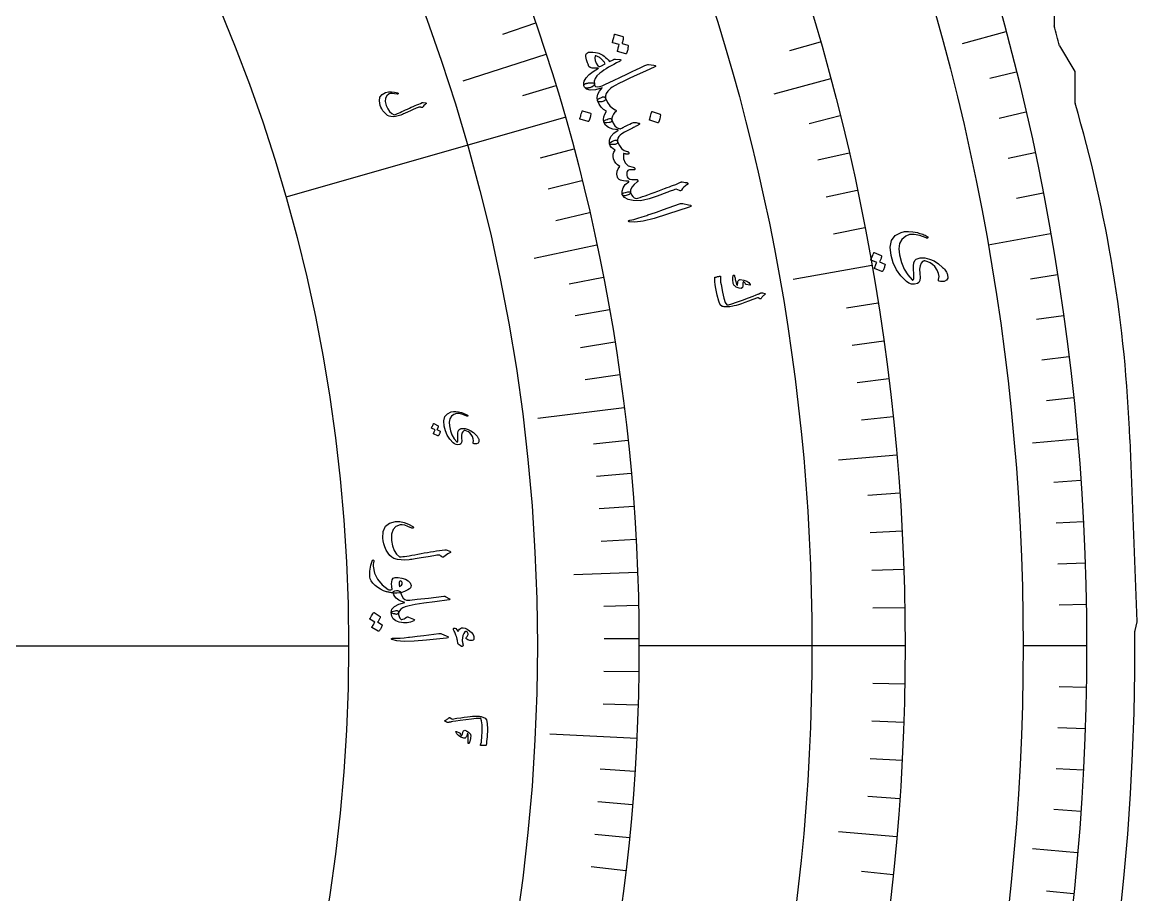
# Model space of a CAD drawing. Header units: millimetres. Extents: x -62 to 62, y -62 to 70.
# Drawn here: x 33.49 to 62.04, y -6.37 to 15.97 of the extents above; entities that cross this region are included whole.
import ezdxf

# ---------------------------------------------------------------- set-up
doc = ezdxf.new("R2010")
doc.units = ezdxf.units.MM
for name, color, linetype in [('CUT_OUTER', 1, 'Continuous'), ('ENGRAVE', 7, 'Continuous'), ('ENGRAVE_FINE', 8, 'Continuous'), ('TEXT', 5, 'Continuous')]:
    doc.layers.add(name, color=color, linetype=linetype)

msp = doc.modelspace()

# ---------------------------------------------------------------- linework, layer by layer
at = {"layer": 'CUT_OUTER'}
for points in [[(59.9303, 16.3835), (59.9304, 16.3801), (59.9304, 15.8845)], [(60.0655, 15.3661), (60.4569, 14.7136), (60.4585, 14.7107), (60.4587, 14.7074), (60.4587, 13.9368), (60.4598, 13.9185), (60.4632, 13.9005)], [(61.8674, 5.2861), (62.0432, 0.6269), (62.0431, 0.6225), (62.0425, 0.6182), (61.9987, 0.3988), (61.9988, 0.3804)]]:
    msp.add_lwpolyline(points, dxfattribs=at)
for centre, radius, start, end in [((23.4108, 6.0947), 37.809, 14.19451, 15.00636), ((26.6532, 3.9673), 35.2389, 2.14486, 16.37254), ((0.0001, -0.0001), 61.9999, 178.792518, 0.351695)]:
    msp.add_arc(centre, radius, start, end, dxfattribs=at)
at = {"layer": 'ENGRAVE'}
for points in [[(58.6897, 15.7258), (57.5668, 15.425)], [(46.9044, 15.1485), (44.7805, 14.4625)], [(54.1981, 14.5223), (52.7488, 14.134)], [(47.3942, 13.5386), (40.2404, 11.495)], [(59.8369, 10.5509), (58.2341, 10.2683)], [(48.2087, 10.2678), (46.6078, 9.9268)], [(55.2576, 9.7434), (53.2426, 9.3881)], [(48.9107, 6.1029), (46.6959, 5.8266)], [(60.5288, 5.2956), (59.3707, 5.1943)], [(55.8965, 4.8903), (54.4018, 4.7595)], [(49.2541, 1.8811), (47.6185, 1.8186)], [(-41.85, 0), (41.85, 0)], [(56.11, 0), (49.29, 0)], [(60.76, 0), (59.1325, 0)], [(49.2331, -2.3668), (47.0037, -2.2597)], [(55.8965, -4.8903), (54.4018, -4.7595)], [(60.5288, -5.2956), (59.3707, -5.1943)]]:
    msp.add_lwpolyline(points, dxfattribs=at)
for radius in [60.76, 60.76, 59.1325, 56.11, 56.11, 53.723, 49.29, 49.29, 46.686, 41.85, 41.85]:
    msp.add_circle((0, 0), radius, dxfattribs=at)
at = {"layer": 'ENGRAVE_FINE'}
for points in [[(46.6392, 15.9463), (45.7945, 15.6575)], [(53.9364, 15.466), (53.1497, 15.2404)], [(58.9552, 14.6992), (58.2784, 14.5304)], [(47.1561, 14.3459), (46.302, 14.086)], [(54.4433, 13.5742), (53.6492, 13.3762)], [(59.2027, 13.668), (58.5231, 13.5111)], [(47.6186, 12.7269), (46.7561, 12.4964)], [(54.6719, 12.622), (53.8745, 12.4379)], [(59.4322, 12.6327), (58.75, 12.4877)], [(47.8292, 11.9111), (46.9628, 11.6953)], [(54.8839, 11.6659), (54.0833, 11.4958)], [(59.6437, 11.5936), (58.959, 11.4605)], [(48.0259, 11.0913), (47.156, 10.8904)], [(55.0791, 10.7063), (54.2757, 10.5501)], [(48.3774, 9.4408), (47.5011, 9.2698)], [(60.0119, 9.505), (59.323, 9.3958)], [(48.5321, 8.6106), (47.653, 8.4547)], [(55.4192, 8.7775), (54.6109, 8.6495)], [(60.1687, 8.4562), (59.478, 8.3591)], [(48.6725, 7.7774), (47.7909, 7.6365)], [(55.5639, 7.809), (54.7535, 7.6951)], [(60.3071, 7.4048), (59.6148, 7.3198)], [(48.7988, 6.9414), (47.9149, 6.8157)], [(55.6918, 6.8381), (54.8795, 6.7384)], [(60.4272, 6.3511), (59.7335, 6.2782)], [(55.8026, 5.8651), (54.9887, 5.7795)], [(49.0083, 5.2621), (48.1206, 5.1668)], [(49.0915, 4.4193), (48.2023, 4.3393)], [(60.612, 4.2384), (59.9162, 4.1897)], [(55.9733, 3.914), (55.1569, 3.8569)], [(49.1602, 3.5747), (48.2698, 3.5099)], [(60.6767, 3.1799), (59.9802, 3.1434)], [(56.0331, 2.9366), (55.2158, 2.8937)], [(49.2144, 2.7285), (48.323, 2.6791)], [(60.723, 2.1205), (60.0259, 2.0962)], [(56.0758, 1.9582), (55.2579, 1.9296)], [(49.2792, 1.0326), (48.3866, 1.0139)], [(56.1015, 0.9793), (55.2832, 0.965)], [(60.7507, 1.0604), (60.0534, 1.0482)], [(49.2897, 0.1833), (48.3969, 0.18)], [(49.2855, -0.6665), (48.3928, -0.6545)], [(56.1015, -0.9793), (55.2832, -0.965)], [(60.7507, -1.0604), (60.0534, -1.0482)], [(49.2667, -1.5167), (48.3743, -1.4892)], [(56.0758, -1.9582), (55.2579, -1.9296)], [(60.723, -2.1205), (60.0259, -2.0962)], [(56.0331, -2.9366), (55.2158, -2.8937)], [(49.1849, -3.2168), (48.294, -3.1585)], [(60.6767, -3.1799), (59.9802, -3.1434)], [(49.122, -4.0663), (48.2322, -3.9926)], [(55.9733, -3.914), (55.1569, -3.8569)], [(60.612, -4.2384), (59.9162, -4.1897)], [(49.0443, -4.915), (48.156, -4.826)], [(48.952, -5.7628), (48.0653, -5.6584)], [(55.8026, -5.8651), (54.9887, -5.7795)], [(60.4272, -6.3511), (59.7335, -6.2782)]]:
    msp.add_lwpolyline(points, dxfattribs=at)
at = {"layer": 'TEXT'}
for points in [[(49.0019, 15.3866), (49.0057, 15.3846), (49.0087, 15.3811), (49.0108, 15.3761), (49.0123, 15.3696), (49.011, 15.3443), (49.0086, 15.3195), (49.0052, 15.2951), (49.0006, 15.2712), (48.9949, 15.2475), (48.9879, 15.224), (48.9796, 15.2005), (48.9701, 15.1771), (48.9665, 15.1721), (48.962, 15.169), (48.9566, 15.1678), (48.9503, 15.1685), (48.7433, 15.2249), (48.7401, 15.2272), (48.7387, 15.2317), (48.7392, 15.2382), (48.7414, 15.247), (48.744, 15.2533), (48.7472, 15.2632), (48.751, 15.2768), (48.7553, 15.2941), (48.7603, 15.3151), (48.7661, 15.3402), (48.7726, 15.3694), (48.7798, 15.4025), (48.6184, 15.4471), (48.6131, 15.4498), (48.6104, 15.4546), (48.6106, 15.4615), (48.6134, 15.4706), (48.6159, 15.4785), (48.6195, 15.4908), (48.6242, 15.5075), (48.6299, 15.5287), (48.6366, 15.5546), (48.6442, 15.5856), (48.6527, 15.6215), (48.662, 15.6625), (48.6642, 15.6672), (48.6671, 15.6699), (48.6707, 15.6705), (48.6748, 15.6692), (48.8763, 15.6099), (48.88, 15.608), (48.883, 15.6045), (48.8852, 15.5995), (48.8867, 15.593), (48.8867, 15.5718), (48.8854, 15.5509), (48.883, 15.5302), (48.8795, 15.5098), (48.8748, 15.4897), (48.8693, 15.4699), (48.8629, 15.4505), (48.8556, 15.4315)], [(48.2851, 14.667), (48.2142, 14.6031), (48.1675, 14.5361), (48.1449, 14.4661), (48.1465, 14.3929), (48.146, 14.3726), (48.1371, 14.3538), (48.1196, 14.3364), (48.0936, 14.3205), (48.0792, 14.3141), (48.0644, 14.3081), (48.0491, 14.3026), (48.0334, 14.2976), (48.0172, 14.2935), (48.0007, 14.2904), (47.9839, 14.2885), (47.9668, 14.2876), (47.938, 14.2883), (47.9158, 14.2921), (47.9001, 14.299), (47.8908, 14.3091), (47.8796, 14.3467), (47.8756, 14.3849), (47.8788, 14.4237), (47.8893, 14.4632), (47.9366, 14.5479), (48.0127, 14.6323), (48.1178, 14.7165), (48.2518, 14.8006), (48.1586, 14.7961), (48.0871, 14.802), (48.0372, 14.8182), (48.0091, 14.8447), (48.0006, 14.8611), (47.9924, 14.8788), (47.9844, 14.8975), (47.9766, 14.9174), (47.9691, 14.9386), (47.9617, 14.9613), (47.9545, 14.9854), (47.9474, 15.011), (47.936, 15.0584), (47.9296, 15.0957), (47.9282, 15.1228), (47.9319, 15.1397), (47.9486, 15.1709), (47.9687, 15.1929), (47.9924, 15.2058), (48.0196, 15.2096), (48.1092, 15.2065), (48.1795, 15.2011), (48.2305, 15.1937), (48.2622, 15.1842), (48.2956, 15.1682), (48.3294, 15.1492), (48.3634, 15.1271), (48.3977, 15.102), (48.4324, 15.0738), (48.4673, 15.0425), (48.5026, 15.0082), (48.5381, 14.9708), (48.6249, 15.0126), (48.6355, 15.017), (48.6453, 15.0211), (48.6543, 15.0247), (48.6625, 15.0279), (48.6699, 15.0305), (48.6768, 15.032), (48.683, 15.0326), (48.6885, 15.0322), (48.8095, 15.0194), (48.8266, 15.0144), (48.829, 15.0046), (48.8167, 14.99), (48.7897, 14.9706), (48.7155, 14.9334), (48.6446, 14.8958), (48.5769, 14.8578), (48.5124, 14.8194), (48.451, 14.781), (48.3927, 14.7428), (48.3374, 14.7048), (48.2851, 14.667)], [(48.0423, 14.4257), (48.0853, 14.4263), (48.117, 14.421), (48.1374, 14.4099), (48.1465, 14.3929), (48.152, 14.3676), (48.1593, 14.3481), (48.1682, 14.3342), (48.1788, 14.3262), (48.2196, 14.3189), (48.2761, 14.3267), (48.3483, 14.3497), (48.4361, 14.3878), (48.6392, 14.4846), (48.8199, 14.5708), (48.9783, 14.6464), (49.1145, 14.7112), (49.2284, 14.7654), (49.32, 14.8091), (49.3893, 14.8421), (49.4363, 14.8645), (49.4678, 14.8778), (49.4947, 14.8872), (49.5168, 14.8926), (49.5343, 14.894), (49.6682, 14.8783), (49.7014, 14.8666), (49.7169, 14.8547), (49.7147, 14.8426), (49.695, 14.8304), (49.4546, 14.7231), (49.2425, 14.6267), (49.0586, 14.5412), (48.903, 14.4665), (48.7755, 14.4028), (48.6759, 14.3502), (48.6041, 14.3087), (48.5603, 14.2783), (48.4928, 14.2125), (48.4495, 14.1487), (48.4303, 14.0868), (48.4354, 14.0267), (48.4367, 14.0077), (48.4295, 13.9893), (48.4137, 13.9715), (48.3894, 13.9543), (48.3657, 13.9424), (48.3411, 13.9348), (48.3156, 13.9316), (48.2891, 13.9328), (48.266, 13.9376), (48.2484, 13.945), (48.2363, 13.9548), (48.2296, 13.9672), (48.2188, 14.0503), (48.2348, 14.1322), (48.2778, 14.2128), (48.3477, 14.2924), (48.1746, 14.2472), (48.0407, 14.2353), (47.9459, 14.2567), (47.8902, 14.3114), (47.8831, 14.3277), (47.8796, 14.3425), (47.8796, 14.356), (47.8831, 14.3681), (47.8912, 14.3811), (47.9039, 14.3921), (47.9212, 14.4012), (47.9431, 14.4082), (47.9559, 14.4108), (47.9686, 14.4134), (47.9811, 14.416), (47.9935, 14.4184), (48.0058, 14.4207), (48.018, 14.4227), (48.0302, 14.4244), (48.0423, 14.4257)], [(48.4269, 14.9116), (48.417, 14.9263), (48.4065, 14.9414), (48.3951, 14.9569), (48.3831, 14.9728), (48.3699, 14.9888), (48.3551, 15.0046), (48.3389, 15.0203), (48.3212, 15.0358), (48.3035, 15.0508), (48.2854, 15.0645), (48.2668, 15.0767), (48.2477, 15.0875), (48.2281, 15.0968), (48.2081, 15.1044), (48.1877, 15.1103), (48.1669, 15.1145), (48.1596, 15.0555), (48.1694, 14.9929), (48.196, 14.9265), (48.2396, 14.8564), (48.2517, 14.8471), (48.2681, 14.8428), (48.2889, 14.8436), (48.314, 14.8495)], [(43.824, 13.9119), (43.8289, 13.9109), (43.8327, 13.9087), (43.8357, 13.9056), (43.8377, 13.9013), (43.8383, 13.8967), (43.8372, 13.8922), (43.8345, 13.888), (43.83, 13.8839), (43.8033, 13.8616), (43.7812, 13.8398), (43.7634, 13.8184), (43.7501, 13.7975), (43.745, 13.791), (43.7379, 13.7874), (43.7288, 13.7866), (43.7176, 13.7888), (43.712, 13.7906), (43.7066, 13.7924), (43.7014, 13.794), (43.6964, 13.7955), (43.6918, 13.7969), (43.6875, 13.7982), (43.6836, 13.7995), (43.6801, 13.8007), (43.6738, 13.8027), (43.6668, 13.8032), (43.6591, 13.8025), (43.6508, 13.8004), (43.6283, 13.7915), (43.6038, 13.7815), (43.5773, 13.7702), (43.549, 13.7579), (43.5187, 13.7444), (43.4864, 13.7299), (43.4522, 13.7145), (43.4159, 13.6981), (43.3799, 13.6811), (43.346, 13.6655), (43.3142, 13.6512), (43.2844, 13.6381), (43.2566, 13.6263), (43.2308, 13.6155), (43.2069, 13.6059), (43.185, 13.5972), (43.1192, 13.5746), (43.0546, 13.5602), (42.9913, 13.5541), (42.9293, 13.5562), (42.8904, 13.565), (42.8507, 13.5851), (42.8103, 13.6163), (42.7689, 13.6587), (42.7305, 13.7066), (42.6993, 13.7532), (42.6752, 13.7983), (42.6584, 13.8422), (42.6375, 13.9588), (42.6536, 14.0527), (42.707, 14.1238), (42.7977, 14.1722), (42.8713, 14.1901), (42.9477, 14.1945), (43.0269, 14.1854), (43.1089, 14.1627), (43.114, 14.1606), (43.1176, 14.1578), (43.1197, 14.1543), (43.1204, 14.1502), (43.1202, 14.1455), (43.1192, 14.1417), (43.1173, 14.1386), (43.1146, 14.1365), (43.1103, 14.1341), (43.1058, 14.1329), (43.1012, 14.1326), (43.0964, 14.1335), (43.027, 14.1445), (42.9694, 14.149), (42.9238, 14.1467), (42.8901, 14.1379), (42.8264, 14.0924), (42.7924, 14.0283), (42.7883, 13.9456), (42.8137, 13.8442), (42.8523, 13.7579), (42.8992, 13.689), (42.9546, 13.6375), (43.0186, 13.6035), (43.0416, 13.6119), (43.0682, 13.6223), (43.0986, 13.6347), (43.1326, 13.6491), (43.1704, 13.6656), (43.212, 13.6843), (43.2573, 13.7053), (43.3065, 13.7285), (43.3574, 13.7518), (43.4075, 13.7745), (43.4569, 13.7967), (43.5056, 13.8183), (43.5536, 13.8392), (43.6009, 13.8593), (43.6476, 13.8787), (43.6935, 13.8973), (43.7372, 13.9172), (43.7424, 13.9186), (43.7475, 13.9193), (43.7524, 13.9195), (43.7571, 13.9191)], [(48.5923, 13.4728), (48.5915, 13.4531), (48.589, 13.4381), (48.5849, 13.4279), (48.5791, 13.4225), (48.5693, 13.4179), (48.5568, 13.4138), (48.5417, 13.4103), (48.5241, 13.4073), (48.4665, 13.4007), (48.4242, 13.3999), (48.3974, 13.4048), (48.3859, 13.4156), (48.3776, 13.4794), (48.3867, 13.5481), (48.4131, 13.6218), (48.4569, 13.7004), (48.3844, 13.7432), (48.3222, 13.8022), (48.2705, 13.8776), (48.229, 13.9694), (48.2281, 13.9804), (48.2321, 13.9906), (48.241, 14.0001), (48.2547, 14.0088), (48.3454, 14.0549), (48.3555, 14.06), (48.3674, 14.0625), (48.3809, 14.0624), (48.3961, 14.0597), (48.4085, 14.0552), (48.4191, 14.0485), (48.4278, 14.0398), (48.4347, 14.029), (48.485, 13.919), (48.543, 13.8332), (48.6087, 13.7717), (48.6823, 13.7345), (48.6921, 13.7305), (48.6999, 13.7247), (48.7057, 13.7171), (48.7096, 13.7076), (48.7109, 13.6983), (48.7088, 13.6908), (48.7034, 13.6851), (48.6948, 13.6813), (48.6863, 13.6786), (48.6791, 13.6756), (48.6732, 13.6724), (48.6686, 13.669), (48.6331, 13.6176), (48.6086, 13.5677), (48.595, 13.5195), (48.5923, 13.4728)], [(48.0447, 13.6449), (48.0484, 13.6429), (48.0512, 13.6394), (48.0533, 13.6345), (48.0544, 13.6281), (48.0488, 13.5791), (48.0384, 13.5316), (48.0233, 13.4854), (48.0034, 13.4408), (47.9998, 13.436), (47.9956, 13.4331), (47.9909, 13.4323), (47.9857, 13.4334), (47.7818, 13.4902), (47.7766, 13.4929), (47.7741, 13.4977), (47.7745, 13.5045), (47.7778, 13.5133), (47.7806, 13.5209), (47.7846, 13.5328), (47.7899, 13.549), (47.7965, 13.5695), (47.8042, 13.5946), (47.813, 13.6246), (47.8228, 13.6594), (47.8337, 13.6992), (47.8359, 13.7046), (47.8387, 13.7079), (47.8421, 13.7089), (47.8462, 13.7076)], [(49.1482, 13.4084), (49.1585, 13.4106), (49.1741, 13.4105), (49.195, 13.4081), (49.2211, 13.4034), (49.2462, 13.3977), (49.2665, 13.3928), (49.2819, 13.3887), (49.2925, 13.3855), (49.3026, 13.3768), (49.3036, 13.3674), (49.2955, 13.3574), (49.2783, 13.3469), (49.2664, 13.3408), (49.2521, 13.3333), (49.2357, 13.3244), (49.2169, 13.3141), (49.196, 13.3028), (49.173, 13.2908), (49.1479, 13.278), (49.1206, 13.2645), (49.0079, 13.2049), (48.9184, 13.1551), (48.8522, 13.115), (48.8092, 13.0845), (48.7744, 13.0473), (48.7519, 13.0066), (48.7416, 12.9624), (48.7436, 12.9149), (48.7444, 12.9013), (48.7419, 12.8887), (48.7361, 12.877), (48.7269, 12.8663), (48.7139, 12.8562), (48.6982, 12.849), (48.68, 12.8448), (48.6591, 12.8435), (48.608, 12.8414), (48.5705, 12.8434), (48.5467, 12.8496), (48.5366, 12.86), (48.5325, 12.9558), (48.5676, 13.0461), (48.642, 13.1308), (48.7556, 13.2102), (48.7595, 13.2136), (48.7609, 13.216), (48.7597, 13.2173), (48.7561, 13.2177), (48.6193, 13.2398), (48.5121, 13.2801), (48.4343, 13.3387), (48.3859, 13.4156), (48.3842, 13.4254), (48.3868, 13.4348), (48.3938, 13.444), (48.4052, 13.4528), (48.4224, 13.4626), (48.4444, 13.4741), (48.4712, 13.4872), (48.5027, 13.502), (48.5347, 13.5121), (48.5602, 13.5106), (48.5795, 13.4975), (48.5923, 13.4728), (48.6279, 13.3882), (48.6753, 13.3217), (48.7346, 13.2735), (48.8058, 13.2435), (48.8135, 13.2447), (48.8284, 13.2509), (48.8507, 13.2622), (48.8801, 13.2785), (48.8984, 13.2886), (48.921, 13.3004), (48.9482, 13.3139), (48.9798, 13.3291), (49.0158, 13.346), (49.0558, 13.3649), (49.0999, 13.3857), (49.1482, 13.4084)], [(49.829, 13.6167), (49.8326, 13.6146), (49.8355, 13.6109), (49.8375, 13.6058), (49.8387, 13.5992), (49.833, 13.5488), (49.8225, 13.4999), (49.8073, 13.4526), (49.7872, 13.4069), (49.7836, 13.402), (49.7795, 13.3992), (49.7747, 13.3984), (49.7695, 13.3996), (49.5652, 13.4621), (49.5599, 13.465), (49.5575, 13.47), (49.5579, 13.477), (49.5612, 13.486), (49.564, 13.4938), (49.5681, 13.506), (49.5734, 13.5226), (49.58, 13.5437), (49.5878, 13.5694), (49.5966, 13.6002), (49.6065, 13.636), (49.6175, 13.6768), (49.6197, 13.6824), (49.6225, 13.6857), (49.6259, 13.6866), (49.63, 13.6852)], [(48.9863, 12.6644), (49.0007, 12.6604), (49.0126, 12.6552), (49.0221, 12.6488), (49.0292, 12.6411), (49.0334, 12.6326), (49.0342, 12.6239), (49.0318, 12.615), (49.026, 12.6058), (49.017, 12.5982), (49.0051, 12.5937), (48.9902, 12.5925), (48.9724, 12.5945), (48.963, 12.5969), (48.9534, 12.5991), (48.9435, 12.6011), (48.9334, 12.6029), (48.923, 12.6047), (48.9126, 12.607), (48.9021, 12.6097), (48.8914, 12.6129), (48.8914, 12.4759), (48.9327, 12.3719), (49.0156, 12.3005), (49.1402, 12.2617), (49.1545, 12.2578), (49.1663, 12.2529), (49.1755, 12.2471), (49.1823, 12.2403), (49.1865, 12.2319), (49.1877, 12.2233), (49.1859, 12.2146), (49.1811, 12.2057), (49.1734, 12.1981), (49.1633, 12.1933), (49.1506, 12.1912), (49.1354, 12.1919), (49.0983, 12.1952), (49.0676, 12.1959), (49.0435, 12.1939), (49.0258, 12.1892), (49.0025, 12.175), (48.9863, 12.1531), (48.9772, 12.1235), (48.9753, 12.0862), (48.9799, 12.0474), (48.9902, 12.0155), (49.0062, 11.9904), (49.0278, 11.9722), (49.0589, 11.9593), (49.1035, 11.9504), (49.1616, 11.9452), (49.2331, 11.9439), (49.2418, 11.9433), (49.2489, 11.9392), (49.2544, 11.9316), (49.2583, 11.9206), (49.2599, 11.9088), (49.2587, 11.8987), (49.2546, 11.8903), (49.2476, 11.8838), (49.1635, 11.8158), (49.106, 11.7471), (49.0754, 11.6776), (49.0714, 11.6073), (49.0689, 11.5922), (49.0587, 11.5781), (49.0411, 11.565), (49.0158, 11.5528), (48.988, 11.5418), (48.962, 11.5346), (48.9379, 11.5312), (48.9157, 11.5316), (48.8946, 11.5345), (48.8789, 11.5399), (48.8683, 11.5477), (48.863, 11.558), (48.8564, 11.6492), (48.8814, 11.7346), (48.9379, 11.8145), (49.026, 11.8888), (49.0306, 11.8925), (49.0317, 11.8957), (49.0292, 11.8983), (49.0232, 11.9003), (48.9523, 11.9056), (48.8935, 11.9126), (48.8468, 11.9213), (48.8123, 11.9317), (48.786, 11.9458), (48.7647, 11.9632), (48.7485, 11.9839), (48.7372, 12.008), (48.7234, 12.0856), (48.729, 12.1573), (48.754, 12.2233), (48.7985, 12.2837), (48.7401, 12.3192), (48.6937, 12.3632), (48.6592, 12.4156), (48.6366, 12.4765), (48.6267, 12.5381), (48.63, 12.5948), (48.6465, 12.6468), (48.6762, 12.694), (48.625, 12.7291), (48.5847, 12.7684), (48.5552, 12.812), (48.5366, 12.86), (48.541, 12.8821), (48.5659, 12.905), (48.6111, 12.9288), (48.6767, 12.9535), (48.6979, 12.9565), (48.7161, 12.9511), (48.7314, 12.9372), (48.7436, 12.9149), (48.7873, 12.8158), (48.8422, 12.741), (48.9085, 12.6906), (48.9863, 12.6644)], [(50.4, 11.884), (50.4415, 11.8769), (50.4744, 11.8715), (50.4987, 11.8678), (50.5143, 11.8659), (50.5244, 11.8639), (50.5321, 11.8601), (50.5376, 11.8544), (50.5407, 11.847), (50.5413, 11.8379), (50.5387, 11.8296), (50.5328, 11.8222), (50.5236, 11.8155), (50.4786, 11.7842), (50.4393, 11.7502), (50.4058, 11.7135), (50.3782, 11.6742), (50.369, 11.6629), (50.357, 11.6574), (50.3421, 11.6579), (50.3243, 11.6642), (50.2403, 11.6994), (50.209, 11.6884), (50.1782, 11.6775), (50.1481, 11.6668), (50.1185, 11.6562), (50.0894, 11.6457), (50.061, 11.6354), (50.0331, 11.6252), (50.0058, 11.6151), (49.7531, 11.5224), (49.5542, 11.4556), (49.4091, 11.4146), (49.3181, 11.3992), (49.1449, 11.4051), (49.0113, 11.4339), (48.9172, 11.4856), (48.8624, 11.5603), (48.8619, 11.5625), (48.8613, 11.5648), (48.8608, 11.5671), (48.8603, 11.5694), (48.8701, 11.5862), (48.8978, 11.602), (48.9435, 11.6169), (49.0071, 11.631), (49.0311, 11.6344), (49.0497, 11.6319), (49.063, 11.6237), (49.0709, 11.6096), (49.0964, 11.5538), (49.1291, 11.5101), (49.1691, 11.4783), (49.2163, 11.4586), (49.2644, 11.4718), (49.3188, 11.4882), (49.3794, 11.5078), (49.4464, 11.5305), (49.5194, 11.5562), (49.5981, 11.5846), (49.6826, 11.6158), (49.7729, 11.6498), (49.8618, 11.6825), (49.9416, 11.7122), (50.0124, 11.7388), (50.0741, 11.7625), (50.1267, 11.7828), (50.1705, 11.7994), (50.2053, 11.8124), (50.2313, 11.8218), (50.3577, 11.8765), (50.3706, 11.8804), (50.3819, 11.8829), (50.3917, 11.8841), (50.4, 11.884)], [(50.5583, 11.3011), (50.6063, 11.288), (50.6255, 11.2731), (50.6158, 11.2564), (50.5772, 11.238), (50.02, 11.0575), (49.6776, 10.9483), (49.3999, 10.8797), (49.1872, 10.8511), (49.0393, 10.8625), (49.0263, 10.8676), (49.0187, 10.873), (49.0165, 10.8787), (49.0198, 10.8847), (49.0257, 10.8903), (49.0339, 10.8951), (49.0444, 10.8993), (49.0572, 10.9027), (49.1579, 10.9251), (49.2636, 10.9534), (49.3743, 10.9878), (49.4901, 11.0282), (49.5205, 11.0382), (49.6024, 11.0661), (49.7357, 11.1119), (49.9205, 11.1758), (50.3292, 11.322), (50.3513, 11.3282), (50.3722, 11.3316), (50.3918, 11.3323), (50.4103, 11.3302)], [(56.9656, 9.3846), (56.9776, 9.4604), (56.9652, 9.5408), (56.9284, 9.6255), (56.8671, 9.7146), (56.8138, 9.7686), (56.754, 9.8108), (56.6876, 9.8412), (56.6147, 9.86), (56.6007, 9.8606), (56.5866, 9.8585), (56.5724, 9.8534), (56.5581, 9.8456), (56.517, 9.8024), (56.4916, 9.7376), (56.4817, 9.6513), (56.4872, 9.5433), (56.4936, 9.4369), (56.4859, 9.3576), (56.4643, 9.3054), (56.4289, 9.2804), (56.3485, 9.2651), (56.2741, 9.269), (56.2056, 9.2922), (56.1429, 9.3345), (56.0034, 9.4782), (55.8912, 9.637), (55.8062, 9.8109), (55.7483, 10.0002), (55.7249, 10.214), (55.7601, 10.3839), (55.8544, 10.5101), (56.0081, 10.5927), (56.0972, 10.6127), (56.1971, 10.6182), (56.3076, 10.6093), (56.4288, 10.5858), (56.4631, 10.5761), (56.4964, 10.5657), (56.5286, 10.5547), (56.5599, 10.5431), (56.5902, 10.5307), (56.6199, 10.5175), (56.6488, 10.5034), (56.6771, 10.4884), (56.6892, 10.4798), (56.6951, 10.4712), (56.6947, 10.4626), (56.688, 10.4539), (56.6789, 10.4481), (56.6691, 10.4453), (56.6588, 10.4455), (56.648, 10.4488), (56.4853, 10.5124), (56.3437, 10.5414), (56.2233, 10.5362), (56.1241, 10.4969), (56.0276, 10.4125), (55.9685, 10.3043), (55.9466, 10.1722), (55.9617, 10.016), (56.0125, 9.8214), (56.0844, 9.6506), (56.1775, 9.5033), (56.2921, 9.3796), (56.3012, 9.3725), (56.3095, 9.3706), (56.3169, 9.374), (56.3234, 9.3825), (56.3329, 9.4144), (56.3364, 9.4676), (56.3341, 9.5421), (56.3257, 9.6379), (56.3211, 9.7361), (56.3307, 9.8133), (56.3547, 9.8697), (56.3931, 9.9051), (56.4417, 9.927), (56.4944, 9.9399), (56.5513, 9.944), (56.6123, 9.9391), (56.7355, 9.9099), (56.8529, 9.8598), (56.9645, 9.7888), (57.0701, 9.6967), (57.0957, 9.6717), (57.1183, 9.647), (57.138, 9.6228), (57.1548, 9.5988), (57.1688, 9.5754), (57.1801, 9.5527), (57.1888, 9.5307), (57.1947, 9.5094), (57.2009, 9.4231), (57.1726, 9.365), (57.1098, 9.335), (57.0127, 9.3331), (56.9854, 9.3392), (56.9685, 9.3498), (56.9619, 9.3649), (56.9656, 9.3846)], [(55.587, 9.7814), (55.5902, 9.7792), (55.5925, 9.7757), (55.5939, 9.7709), (55.5944, 9.7648), (55.59, 9.7421), (55.5847, 9.7199), (55.5784, 9.6982), (55.5711, 9.6771), (55.5628, 9.6563), (55.5533, 9.6358), (55.5426, 9.6155), (55.5307, 9.5954), (55.5268, 9.5912), (55.5222, 9.5889), (55.517, 9.5884), (55.5112, 9.5898), (55.3255, 9.6643), (55.3228, 9.6667), (55.3221, 9.6709), (55.3233, 9.6768), (55.3265, 9.6845), (55.3298, 9.6899), (55.334, 9.6985), (55.3392, 9.7104), (55.3455, 9.7256), (55.3528, 9.7441), (55.3613, 9.7661), (55.3711, 9.7918), (55.3821, 9.821), (55.2374, 9.8797), (55.2327, 9.8827), (55.2309, 9.8874), (55.2319, 9.8937), (55.2357, 9.9016), (55.2391, 9.9084), (55.244, 9.9192), (55.2504, 9.9338), (55.2585, 9.9523), (55.268, 9.975), (55.2791, 10.0022), (55.2916, 10.0338), (55.3055, 10.0698), (55.3082, 10.0738), (55.3112, 10.0759), (55.3146, 10.0761), (55.3183, 10.0744), (55.4984, 9.9978), (55.5016, 9.9956), (55.504, 9.9921), (55.5054, 9.9873), (55.5059, 9.9813), (55.5032, 9.9621), (55.4994, 9.9433), (55.4945, 9.9248), (55.4885, 9.9067), (55.4817, 9.8891), (55.474, 9.8718), (55.4655, 9.855), (55.4563, 9.8386)], [(52.5113, 8.999), (52.4965, 8.9875), (52.4827, 8.9758), (52.4697, 8.9639), (52.4577, 8.9517), (52.4466, 8.9392), (52.4365, 8.9263), (52.4273, 8.9129), (52.419, 8.8991), (52.414, 8.8935), (52.4075, 8.8908), (52.3996, 8.891), (52.3902, 8.8942), (52.3399, 8.9142), (52.3345, 8.916), (52.33, 8.9172), (52.3264, 8.9178), (52.3237, 8.9177), (52.2049, 8.8715), (52.0973, 8.8307), (52.0011, 8.7952), (51.9161, 8.765), (51.8426, 8.7403), (51.7805, 8.721), (51.7298, 8.7072), (51.6907, 8.6988), (51.6163, 8.6863), (51.5925, 8.6837), (51.5684, 8.6821), (51.544, 8.6817), (51.5193, 8.6825), (51.4943, 8.6844), (51.4691, 8.6876), (51.4434, 8.6921), (51.4175, 8.698), (51.3738, 8.7374), (51.3323, 8.8335), (51.2926, 8.9861), (51.2542, 9.1954), (51.2447, 9.2611), (51.2376, 9.3223), (51.2327, 9.3788), (51.2302, 9.4308), (51.2314, 9.4357), (51.2337, 9.4396), (51.2372, 9.4423), (51.2419, 9.4438), (51.2649, 9.4495), (51.2858, 9.4544), (51.3046, 9.4587), (51.3215, 9.4624), (51.3365, 9.4654), (51.3499, 9.4678), (51.3616, 9.4696), (51.3716, 9.4709), (51.3773, 9.4712), (51.3808, 9.4698), (51.3821, 9.4666), (51.3811, 9.4617), (51.3769, 9.4244), (51.3774, 9.3774), (51.3825, 9.3208), (51.3923, 9.2544), (51.4274, 9.0574), (51.4638, 8.9048), (51.5016, 8.7966), (51.5412, 8.7329), (51.5874, 8.7408), (51.6698, 8.7645), (51.7884, 8.8039), (51.9431, 8.8592), (52.0977, 8.916), (52.2146, 8.9596), (52.2936, 8.9899), (52.335, 9.0068), (52.3462, 9.0118), (52.3568, 9.0165), (52.3665, 9.0209), (52.3756, 9.0249), (52.3839, 9.0286), (52.3912, 9.032), (52.3976, 9.035), (52.4031, 9.0376), (52.4153, 9.0425), (52.4273, 9.0449), (52.4391, 9.045), (52.4507, 9.0426), (52.5134, 9.0232), (52.5177, 9.0215), (52.5207, 9.0193), (52.5225, 9.0167), (52.5229, 9.0137), (52.5215, 9.0097), (52.5191, 9.0059), (52.5157, 9.0023), (52.5113, 8.999)], [(52.1418, 9.2533), (52.1419, 9.2504), (52.1413, 9.2477), (52.1397, 9.2452), (52.1374, 9.243), (52.1351, 9.242), (52.1326, 9.2414), (52.1298, 9.2411), (52.1268, 9.2412), (52.0407, 9.2591), (52.0318, 9.2615), (52.0249, 9.2645), (52.0197, 9.2681), (52.0165, 9.2721), (52.0076, 9.2904), (51.9976, 9.3054), (51.9864, 9.3173), (51.974, 9.3261), (51.9681, 9.3272), (51.9627, 9.3233), (51.9579, 9.3143), (51.9535, 9.3003), (51.9521, 9.2912), (51.951, 9.2819), (51.95, 9.2723), (51.9494, 9.2625), (51.9489, 9.2523), (51.9488, 9.2417), (51.9489, 9.2307), (51.9492, 9.2191), (51.9401, 9.1775), (51.9094, 9.1593), (51.8572, 9.1645), (51.7834, 9.1929), (51.7607, 9.2059), (51.7424, 9.2193), (51.7285, 9.2331), (51.719, 9.2473), (51.7124, 9.2636), (51.7068, 9.2868), (51.7021, 9.3167), (51.6983, 9.3535), (51.6968, 9.3724), (51.6959, 9.3904), (51.6958, 9.4076), (51.6965, 9.4239), (51.6976, 9.4393), (51.6989, 9.4538), (51.7003, 9.4673), (51.7019, 9.4799), (51.7046, 9.4879), (51.7083, 9.494), (51.7129, 9.4981), (51.7185, 9.5002), (51.7247, 9.5004), (51.7295, 9.4983), (51.7329, 9.494), (51.735, 9.4875), (51.7403, 9.4665), (51.7459, 9.4427), (51.7518, 9.416), (51.7581, 9.3864), (51.7698, 9.3311), (51.7809, 9.2883), (51.7915, 9.2579), (51.8016, 9.2401), (51.8039, 9.2379), (51.8065, 9.237), (51.8094, 9.2374), (51.8128, 9.2389), (51.8147, 9.2407), (51.8163, 9.2435), (51.8174, 9.2474), (51.8182, 9.2525), (51.8209, 9.2986), (51.8229, 9.318), (51.8268, 9.3351), (51.8328, 9.3497), (51.8408, 9.362), (51.8507, 9.3729), (51.8617, 9.3803), (51.8737, 9.3842), (51.8868, 9.3845), (51.9774, 9.3721), (52.0502, 9.3461), (52.105, 9.3065), (52.1418, 9.2533)], [(45.0404, 5.211), (45.0501, 5.2579), (45.0448, 5.3084), (45.0244, 5.3623), (44.9889, 5.4198), (44.9573, 5.4551), (44.9213, 5.4833), (44.8808, 5.5044), (44.8359, 5.5183), (44.8271, 5.5192), (44.8183, 5.5183), (44.8092, 5.5156), (44.8001, 5.5111), (44.7731, 5.4854), (44.7552, 5.4458), (44.7464, 5.3921), (44.7465, 5.3245), (44.7473, 5.2578), (44.7401, 5.2085), (44.725, 5.1766), (44.7021, 5.162), (44.6515, 5.1549), (44.6052, 5.1596), (44.5631, 5.1761), (44.5253, 5.2045), (44.4425, 5.2987), (44.3773, 5.4015), (44.3297, 5.5131), (44.2994, 5.6335), (44.2916, 5.7681), (44.3191, 5.8733), (44.3821, 5.9491), (44.4807, 5.9957), (44.537, 6.0052), (44.5995, 6.0054), (44.6682, 5.9961), (44.7431, 5.9774), (44.7642, 5.9702), (44.7846, 5.9627), (44.8044, 5.9548), (44.8235, 5.9465), (44.842, 5.9378), (44.8601, 5.9285), (44.8777, 5.9188), (44.8949, 5.9086), (44.9021, 5.9028), (44.9055, 5.8972), (44.905, 5.8918), (44.9006, 5.8867), (44.8946, 5.8833), (44.8885, 5.8819), (44.8821, 5.8824), (44.8754, 5.8848), (44.7759, 5.9298), (44.6885, 5.9525), (44.6132, 5.9532), (44.55, 5.932), (44.487, 5.8824), (44.4466, 5.8166), (44.4287, 5.7347), (44.4331, 5.6365), (44.4587, 5.5131), (44.4983, 5.404), (44.552, 5.309), (44.6198, 5.2281), (44.6252, 5.2234), (44.6303, 5.222), (44.635, 5.2239), (44.6394, 5.229), (44.6462, 5.2487), (44.6501, 5.2818), (44.6509, 5.3285), (44.6486, 5.3886), (44.6487, 5.4501), (44.6571, 5.4981), (44.6738, 5.5325), (44.6989, 5.5535), (44.73, 5.5656), (44.7633, 5.572), (44.7989, 5.5728), (44.8368, 5.5678), (44.9128, 5.5457), (44.9846, 5.5108), (45.052, 5.463), (45.1151, 5.4024), (45.1303, 5.386), (45.1436, 5.37), (45.1552, 5.3542), (45.165, 5.3388), (45.173, 5.3238), (45.1794, 5.3093), (45.1841, 5.2953), (45.1872, 5.2819), (45.1884, 5.2279), (45.169, 5.1925), (45.1289, 5.1757), (45.0682, 5.1774), (45.0514, 5.182), (45.0411, 5.1891), (45.0375, 5.1988), (45.0404, 5.211)], [(44.1919, 5.5016), (44.1938, 5.5001), (44.1951, 5.4978), (44.1959, 5.4948), (44.196, 5.491), (44.1925, 5.4769), (44.1885, 5.4631), (44.1839, 5.4498), (44.1787, 5.4367), (44.1729, 5.424), (44.1663, 5.4114), (44.159, 5.399), (44.151, 5.3868), (44.1484, 5.3843), (44.1455, 5.383), (44.1422, 5.3829), (44.1387, 5.3839), (44.025, 5.4365), (44.0234, 5.4381), (44.0231, 5.4408), (44.024, 5.4444), (44.0263, 5.4491), (44.0285, 5.4524), (44.0314, 5.4577), (44.035, 5.465), (44.0394, 5.4743), (44.0445, 5.4857), (44.0505, 5.4992), (44.0574, 5.515), (44.0652, 5.533), (43.9767, 5.5744), (43.9739, 5.5765), (43.9729, 5.5795), (43.9737, 5.5834), (43.9764, 5.5882), (43.9787, 5.5924), (43.9821, 5.599), (43.9866, 5.608), (43.9922, 5.6193), (43.9988, 5.6333), (44.0066, 5.6499), (44.0154, 5.6693), (44.0252, 5.6915), (44.027, 5.6939), (44.029, 5.6951), (44.0311, 5.6951), (44.0334, 5.6939), (44.1434, 5.64), (44.1453, 5.6385), (44.1467, 5.6363), (44.1474, 5.6332), (44.1475, 5.6294), (44.1452, 5.6175), (44.1422, 5.6058), (44.1386, 5.5944), (44.1343, 5.5833), (44.1295, 5.5725), (44.1242, 5.5619), (44.1184, 5.5516), (44.1121, 5.5416)], [(44.4437, 2.4247), (44.4503, 2.4213), (44.4552, 2.4167), (44.4583, 2.4109), (44.4596, 2.404), (44.4588, 2.3969), (44.4555, 2.3908), (44.4499, 2.3856), (44.4418, 2.3814), (44.3948, 2.3588), (44.3544, 2.3352), (44.3206, 2.3107), (44.2934, 2.2852), (44.2835, 2.2776), (44.2718, 2.275), (44.2583, 2.2773), (44.2429, 2.2848), (44.2355, 2.2896), (44.2283, 2.2942), (44.2213, 2.2985), (44.2147, 2.3026), (44.2084, 2.3065), (44.2027, 2.3101), (44.1976, 2.3134), (44.1929, 2.3165), (44.1845, 2.3217), (44.1746, 2.3252), (44.1632, 2.327), (44.1503, 2.3272), (44.1142, 2.3227), (44.0749, 2.3173), (44.0323, 2.3109), (43.9865, 2.3036), (43.9374, 2.2954), (43.8851, 2.2865), (43.8296, 2.277), (43.7707, 2.2667), (43.7121, 2.2557), (43.657, 2.2457), (43.6053, 2.2369), (43.5571, 2.2292), (43.5123, 2.2225), (43.4708, 2.2166), (43.4325, 2.2116), (43.3974, 2.2074), (43.2933, 2.1993), (43.1942, 2.2028), (43.1, 2.2177), (43.0107, 2.2441), (42.9576, 2.2715), (42.9076, 2.3153), (42.8605, 2.3757), (42.8163, 2.4525), (42.7784, 2.5361), (42.7504, 2.615), (42.7323, 2.6892), (42.724, 2.7589), (42.7367, 2.9355), (42.7947, 3.0655), (42.8984, 3.1492), (43.048, 3.1864), (43.1617, 3.1856), (43.2744, 3.1642), (43.3863, 3.1219), (43.4973, 3.0586), (43.5038, 3.0537), (43.508, 3.0483), (43.5099, 3.0424), (43.5094, 3.0362), (43.5074, 3.0294), (43.5044, 3.0242), (43.5006, 3.0205), (43.4959, 3.0183), (43.4888, 3.0165), (43.4818, 3.0163), (43.475, 3.0177), (43.4684, 3.0206), (43.3714, 3.0623), (43.2893, 3.0899), (43.2221, 3.1034), (43.1699, 3.1029), (43.0605, 3.06), (42.9876, 2.9794), (42.9511, 2.8609), (42.9505, 2.7045), (42.9745, 2.5651), (43.0169, 2.4477), (43.0781, 2.3524), (43.1582, 2.2791), (43.1947, 2.2826), (43.2374, 2.2877), (43.2861, 2.2943), (43.3409, 2.3024), (43.402, 2.3122), (43.4694, 2.3238), (43.5431, 2.3371), (43.6232, 2.3524), (43.7059, 2.3672), (43.7873, 2.3814), (43.8674, 2.3951), (43.9462, 2.4082), (44.0237, 2.4206), (44.1, 2.4322), (44.1749, 2.4429), (44.2487, 2.4528), (44.3195, 2.4653), (44.3276, 2.4654), (44.3353, 2.4646), (44.3425, 2.463), (44.3492, 2.4605)], [(43.3689, 1.4354), (43.2786, 1.392), (43.1852, 1.3644), (43.0887, 1.3524), (42.989, 1.3561), (42.9688, 1.3588), (42.9481, 1.3621), (42.9271, 1.3658), (42.9056, 1.3701), (42.884, 1.3747), (42.8625, 1.3796), (42.8411, 1.3848), (42.8198, 1.3902), (42.7438, 1.4156), (42.6702, 1.4511), (42.5992, 1.4966), (42.5306, 1.5521), (42.473, 1.6094), (42.4307, 1.6642), (42.4037, 1.7168), (42.3919, 1.7671), (42.3902, 1.8158), (42.3914, 1.8651), (42.3953, 1.9153), (42.402, 1.9662), (42.4114, 2.0178), (42.4234, 2.07), (42.4379, 2.1227), (42.4549, 2.1759), (42.4579, 2.1837), (42.4615, 2.1902), (42.4657, 2.1954), (42.4705, 2.1994), (42.4754, 2.2017), (42.4798, 2.202), (42.4839, 2.2001), (42.4875, 2.1962), (42.4904, 2.191), (42.4922, 2.1856), (42.4931, 2.1798), (42.4928, 2.1737), (42.4868, 2.1314), (42.4831, 2.0958), (42.4816, 2.0671), (42.4824, 2.0453), (42.517, 1.8683), (42.5923, 1.7093), (42.7088, 1.5679), (42.8664, 1.4437), (42.88, 1.4388), (42.9013, 1.4381), (42.9303, 1.4416), (42.9671, 1.4492), (42.954, 1.5227), (42.9495, 1.5882), (42.9537, 1.6457), (42.9665, 1.6952), (42.9945, 1.7329), (43.0445, 1.7531), (43.1166, 1.7556), (43.2106, 1.7404), (43.305, 1.7104), (43.3763, 1.6682), (43.4243, 1.6139), (43.449, 1.5476), (43.448, 1.5186), (43.4342, 1.4902), (43.4079, 1.4625), (43.3689, 1.4354)], [(43.1518, 1.5161), (43.1833, 1.5369), (43.2059, 1.5589), (43.2195, 1.5822), (43.2241, 1.6067), (43.2211, 1.6288), (43.2116, 1.6466), (43.1957, 1.6603), (43.1734, 1.6698), (43.1566, 1.6525), (43.1474, 1.6212), (43.1458, 1.5757), (43.1518, 1.5161)], [(44.4367, 1.2078), (44.4401, 1.2044), (44.4416, 1.2004), (44.4413, 1.1958), (44.4393, 1.1906), (44.4361, 1.1868), (44.4326, 1.184), (44.4288, 1.1823), (44.4248, 1.1816), (44.0564, 1.1291), (43.7782, 1.0929), (43.5593, 1.0599), (43.3995, 1.0298), (43.2991, 1.0026), (43.2384, 0.9759), (43.1896, 0.943), (43.1528, 0.9039), (43.1279, 0.8586), (43.1157, 0.8349), (43.1034, 0.8189), (43.091, 0.8104), (43.0784, 0.8096), (43.0723, 0.8107), (43.0644, 0.8122), (43.0549, 0.814), (43.0436, 0.8162), (43.0308, 0.8189), (43.0165, 0.8222), (43.0007, 0.8261), (42.9835, 0.8307), (42.9641, 0.8366), (42.9502, 0.8425), (42.9418, 0.8486), (42.9389, 0.8548), (42.9597, 0.9411), (43.0258, 1.013), (43.1373, 1.0705), (43.2943, 1.1138), (43.2361, 1.1296), (43.1841, 1.1486), (43.1384, 1.1709), (43.0988, 1.1965), (43.0654, 1.2263), (43.036, 1.2631), (43.0105, 1.3071), (42.989, 1.3582), (42.988, 1.3623), (42.9876, 1.3665), (42.9878, 1.3706), (42.9884, 1.3748), (42.9936, 1.3849), (43.0036, 1.3941), (43.0183, 1.4024), (43.0377, 1.4098), (43.0744, 1.4178), (43.1073, 1.4184), (43.1365, 1.4115), (43.1621, 1.3971), (43.1698, 1.3908), (43.1756, 1.384), (43.1797, 1.3765), (43.1819, 1.3684), (43.2126, 1.2861), (43.2482, 1.2258), (43.2889, 1.1876), (43.3348, 1.1715), (43.4192, 1.1762), (43.6072, 1.1948), (43.8989, 1.2275), (44.2941, 1.2748), (44.2992, 1.2757), (44.304, 1.2759), (44.3086, 1.2754), (44.313, 1.2743), (44.3171, 1.2728), (44.3209, 1.2715), (44.3245, 1.2704), (44.3278, 1.2693)], [(42.7066, 0.5438), (42.7093, 0.5413), (42.7109, 0.5377), (42.7115, 0.533), (42.711, 0.5273), (42.7035, 0.5069), (42.6952, 0.487), (42.6861, 0.4679), (42.6762, 0.4493), (42.6654, 0.4313), (42.6535, 0.4137), (42.6405, 0.3965), (42.6265, 0.3796), (42.6222, 0.3763), (42.6176, 0.3749), (42.6128, 0.3752), (42.6076, 0.3774), (42.447, 0.4747), (42.4449, 0.4774), (42.4449, 0.4814), (42.4469, 0.4866), (42.451, 0.4933), (42.4549, 0.4978), (42.4601, 0.5052), (42.4667, 0.5154), (42.4748, 0.5285), (42.4843, 0.5446), (42.4956, 0.5638), (42.5085, 0.5861), (42.523, 0.6116), (42.3979, 0.6878), (42.3941, 0.6914), (42.3931, 0.696), (42.3949, 0.7017), (42.3997, 0.7084), (42.4038, 0.7143), (42.4099, 0.7235), (42.4181, 0.7361), (42.4283, 0.7521), (42.4406, 0.7717), (42.4549, 0.7953), (42.4711, 0.8227), (42.4894, 0.8541), (42.4925, 0.8574), (42.4956, 0.8589), (42.4988, 0.8585), (42.502, 0.8564), (42.6572, 0.7582), (42.6598, 0.7557), (42.6615, 0.7521), (42.6621, 0.7474), (42.6617, 0.7418), (42.6562, 0.7243), (42.6499, 0.7074), (42.6426, 0.691), (42.6344, 0.6752), (42.6254, 0.6598), (42.6157, 0.6449), (42.6054, 0.6306), (42.5943, 0.6167)], [(43.3842, 0.7396), (43.5153, 0.6828), (43.5298, 0.6743), (43.535, 0.6651), (43.5311, 0.6553), (43.518, 0.6448), (43.4786, 0.6253), (43.4374, 0.61), (43.3944, 0.5989), (43.3497, 0.5919), (43.3029, 0.5893), (43.2539, 0.5911), (43.2026, 0.5974), (43.1489, 0.608), (43.0584, 0.6413), (42.9933, 0.6939), (42.9534, 0.7657), (42.9389, 0.8569), (42.9453, 0.8676), (42.9652, 0.8788), (42.9984, 0.8905), (43.045, 0.9028), (43.07, 0.9066), (43.0906, 0.9064), (43.1069, 0.9022), (43.1187, 0.8939), (43.1233, 0.8872), (43.1264, 0.8794), (43.1279, 0.8706), (43.1278, 0.8607), (43.1308, 0.8028), (43.1435, 0.7527), (43.166, 0.7104), (43.1983, 0.6757), (43.2008, 0.6742), (43.2041, 0.6737), (43.2082, 0.6743), (43.213, 0.6759), (43.2425, 0.6847), (43.2725, 0.6973), (43.303, 0.7139), (43.3339, 0.7345), (43.3456, 0.7413), (43.3579, 0.7444), (43.3707, 0.7438), (43.3842, 0.7396)], [(44.3536, 0.2596), (44.3926, 0.2392), (44.4063, 0.2228), (44.3949, 0.2102), (44.3581, 0.2016), (43.8438, 0.1504), (43.5281, 0.1204), (43.2759, 0.1133), (43.0871, 0.1286), (42.9618, 0.1661), (42.9515, 0.1729), (42.946, 0.179), (42.9452, 0.1844), (42.9491, 0.1889), (42.9552, 0.1926), (42.9632, 0.1952), (42.9731, 0.1968), (42.9847, 0.1974), (43.0757, 0.1978), (43.1722, 0.2025), (43.2741, 0.2113), (43.3815, 0.2245), (43.4096, 0.2274), (43.4854, 0.2361), (43.609, 0.2506), (43.7803, 0.2711), (44.16, 0.3205), (44.1802, 0.3217), (44.1989, 0.3208), (44.216, 0.3177), (44.2315, 0.3125)], [(44.6526, 0.0644), (44.6474, 0.0926), (44.6425, 0.1188), (44.6378, 0.1429), (44.6334, 0.165), (44.6291, 0.1849), (44.6248, 0.2025), (44.6206, 0.2178), (44.6163, 0.2309), (44.6114, 0.2441), (44.6054, 0.26), (44.5981, 0.2786), (44.5896, 0.2999), (44.5798, 0.3238), (44.5685, 0.3505), (44.5558, 0.3798), (44.5415, 0.4118), (44.5372, 0.4248), (44.5371, 0.436), (44.5412, 0.4454), (44.5495, 0.4529), (44.5701, 0.4575), (44.5942, 0.4452), (44.6219, 0.4159), (44.6532, 0.3695), (44.6725, 0.4054), (44.6936, 0.4327), (44.7162, 0.4513), (44.7405, 0.4613), (44.7866, 0.4637), (44.8367, 0.4525), (44.8909, 0.4278), (44.9491, 0.3894), (45.0013, 0.3434), (45.0375, 0.2958), (45.0576, 0.2466), (45.0617, 0.196), (45.055, 0.1678), (45.0409, 0.1485), (45.0194, 0.1382), (44.9905, 0.1369), (44.9592, 0.1417), (44.9306, 0.1497), (44.9046, 0.1611), (44.8812, 0.1757), (44.8647, 0.1903), (44.8574, 0.2038), (44.8593, 0.2163), (44.8704, 0.2278), (44.887, 0.241), (44.8991, 0.2562), (44.9068, 0.2737), (44.9099, 0.2933), (44.9098, 0.3138), (44.9055, 0.3319), (44.897, 0.3475), (44.8843, 0.3606), (44.8689, 0.3701), (44.8548, 0.3728), (44.8417, 0.3688), (44.8297, 0.358), (44.8012, 0.3176), (44.7804, 0.2686), (44.7672, 0.211), (44.7616, 0.1448), (44.7618, 0.1391), (44.7624, 0.1326), (44.7634, 0.1255), (44.7648, 0.1177), (44.7665, 0.1093), (44.7683, 0.1001), (44.7702, 0.0903), (44.7722, 0.0798), (44.7743, 0.0684), (44.7762, 0.0581), (44.778, 0.0489), (44.7796, 0.0407), (44.781, 0.0336), (44.782, 0.0272), (44.7826, 0.0216), (44.7828, 0.0169), (44.7819, 0.0079), (44.7791, 0.0006), (44.7745, -0.0051), (44.7681, -0.0092), (44.7619, -0.0117), (44.756, -0.0129), (44.7504, -0.0128), (44.745, -0.0113), (44.7069, 0.0097), (44.6788, 0.0293), (44.6607, 0.0475), (44.6526, 0.0644)], [(44.3226, -1.9058), (44.338, -1.8988), (44.3525, -1.8913), (44.3663, -1.8834), (44.3793, -1.8752), (44.3915, -1.8665), (44.403, -1.8573), (44.4137, -1.8475), (44.4236, -1.8371), (44.4291, -1.8332), (44.4354, -1.8321), (44.4424, -1.8338), (44.4502, -1.8382), (44.4911, -1.8648), (44.4956, -1.8674), (44.4994, -1.8692), (44.5025, -1.8704), (44.5049, -1.8709), (44.6193, -1.8529), (44.7226, -1.8373), (44.8149, -1.8242), (44.8961, -1.8135), (44.9662, -1.8053), (45.025, -1.7998), (45.0726, -1.797), (45.109, -1.7969), (45.1776, -1.7996), (45.1992, -1.8017), (45.221, -1.8049), (45.2427, -1.8091), (45.2646, -1.8143), (45.2864, -1.8207), (45.3083, -1.8284), (45.3302, -1.8373), (45.3522, -1.8474), (45.3836, -1.8911), (45.4021, -1.9854), (45.4073, -2.1302), (45.3989, -2.3256), (45.3936, -2.3865), (45.3871, -2.4427), (45.3794, -2.4943), (45.3705, -2.5412), (45.3684, -2.5454), (45.3655, -2.5483), (45.3618, -2.5499), (45.3574, -2.5503), (45.3359, -2.5504), (45.3163, -2.5503), (45.2987, -2.5501), (45.2831, -2.5497), (45.2692, -2.5491), (45.2569, -2.5484), (45.2461, -2.5474), (45.237, -2.5464), (45.2319, -2.5455), (45.2291, -2.5435), (45.2287, -2.5404), (45.2306, -2.5362), (45.2422, -2.504), (45.2518, -2.4621), (45.2592, -2.4107), (45.2645, -2.3496), (45.2735, -2.1669), (45.2714, -2.0236), (45.2587, -1.9197), (45.2356, -1.8553), (45.193, -1.8536), (45.1153, -1.8591), (45.0024, -1.8716), (44.8544, -1.8911), (44.7061, -1.9117), (44.5939, -1.9275), (44.5178, -1.9388), (44.4779, -1.9456), (44.4669, -1.9478), (44.4567, -1.9499), (44.4471, -1.9518), (44.4383, -1.9536), (44.4302, -1.9552), (44.4231, -1.9567), (44.4168, -1.958), (44.4114, -1.9593), (44.3997, -1.9612), (44.3886, -1.961), (44.3781, -1.9588), (44.3682, -1.9546), (44.3162, -1.9262), (44.3127, -1.9239), (44.3104, -1.9215), (44.3094, -1.9189), (44.3096, -1.9163), (44.3116, -1.9131), (44.3144, -1.9103), (44.3181, -1.9079), (44.3226, -1.9058)], [(44.6008, -2.1961), (44.6012, -2.1935), (44.6024, -2.1913), (44.6042, -2.1895), (44.6068, -2.1881), (44.609, -2.1876), (44.6113, -2.1876), (44.6139, -2.1879), (44.6166, -2.1885), (44.6892, -2.2212), (44.6966, -2.2252), (44.7022, -2.2292), (44.706, -2.2333), (44.708, -2.2374), (44.7122, -2.2551), (44.718, -2.2702), (44.7255, -2.2828), (44.7347, -2.293), (44.7396, -2.2951), (44.7452, -2.2928), (44.7513, -2.286), (44.758, -2.2747), (44.7611, -2.2671), (44.7641, -2.2592), (44.7669, -2.251), (44.7695, -2.2426), (44.7719, -2.2338), (44.7742, -2.2246), (44.7764, -2.2149), (44.7784, -2.2048), (44.7948, -2.1703), (44.8257, -2.1605), (44.871, -2.1754), (44.9306, -2.2151), (44.9481, -2.2311), (44.9617, -2.2466), (44.9712, -2.2616), (44.9766, -2.276), (44.9791, -2.2917), (44.9793, -2.3132), (44.9773, -2.3405), (44.973, -2.3736), (44.9704, -2.3905), (44.9674, -2.4065), (44.9639, -2.4216), (44.9599, -2.4358), (44.9556, -2.4491), (44.9515, -2.4615), (44.9473, -2.4731), (44.9432, -2.4837), (44.9391, -2.4902), (44.9345, -2.4948), (44.9296, -2.4974), (44.9242, -2.498), (44.9187, -2.4969), (44.915, -2.494), (44.9128, -2.4896), (44.9124, -2.4834), (44.9121, -2.464), (44.9122, -2.4419), (44.9126, -2.4173), (44.9133, -2.39), (44.9144, -2.3391), (44.9134, -2.2993), (44.9103, -2.2706), (44.9049, -2.2529), (44.9034, -2.2505), (44.9013, -2.2492), (44.8986, -2.2489), (44.8953, -2.2496), (44.8932, -2.2507), (44.8913, -2.2529), (44.8894, -2.2561), (44.8877, -2.2604), (44.8759, -2.3002), (44.8701, -2.3168), (44.8631, -2.3309), (44.8548, -2.3425), (44.8452, -2.3515), (44.8341, -2.3591), (44.8228, -2.3633), (44.8114, -2.3641), (44.7998, -2.3617), (44.7221, -2.3322), (44.6631, -2.2948), (44.6226, -2.2495), (44.6008, -2.1961)]]:
    msp.add_lwpolyline(points, close=True, dxfattribs=at)

doc.saveas('drawing.dxf')
